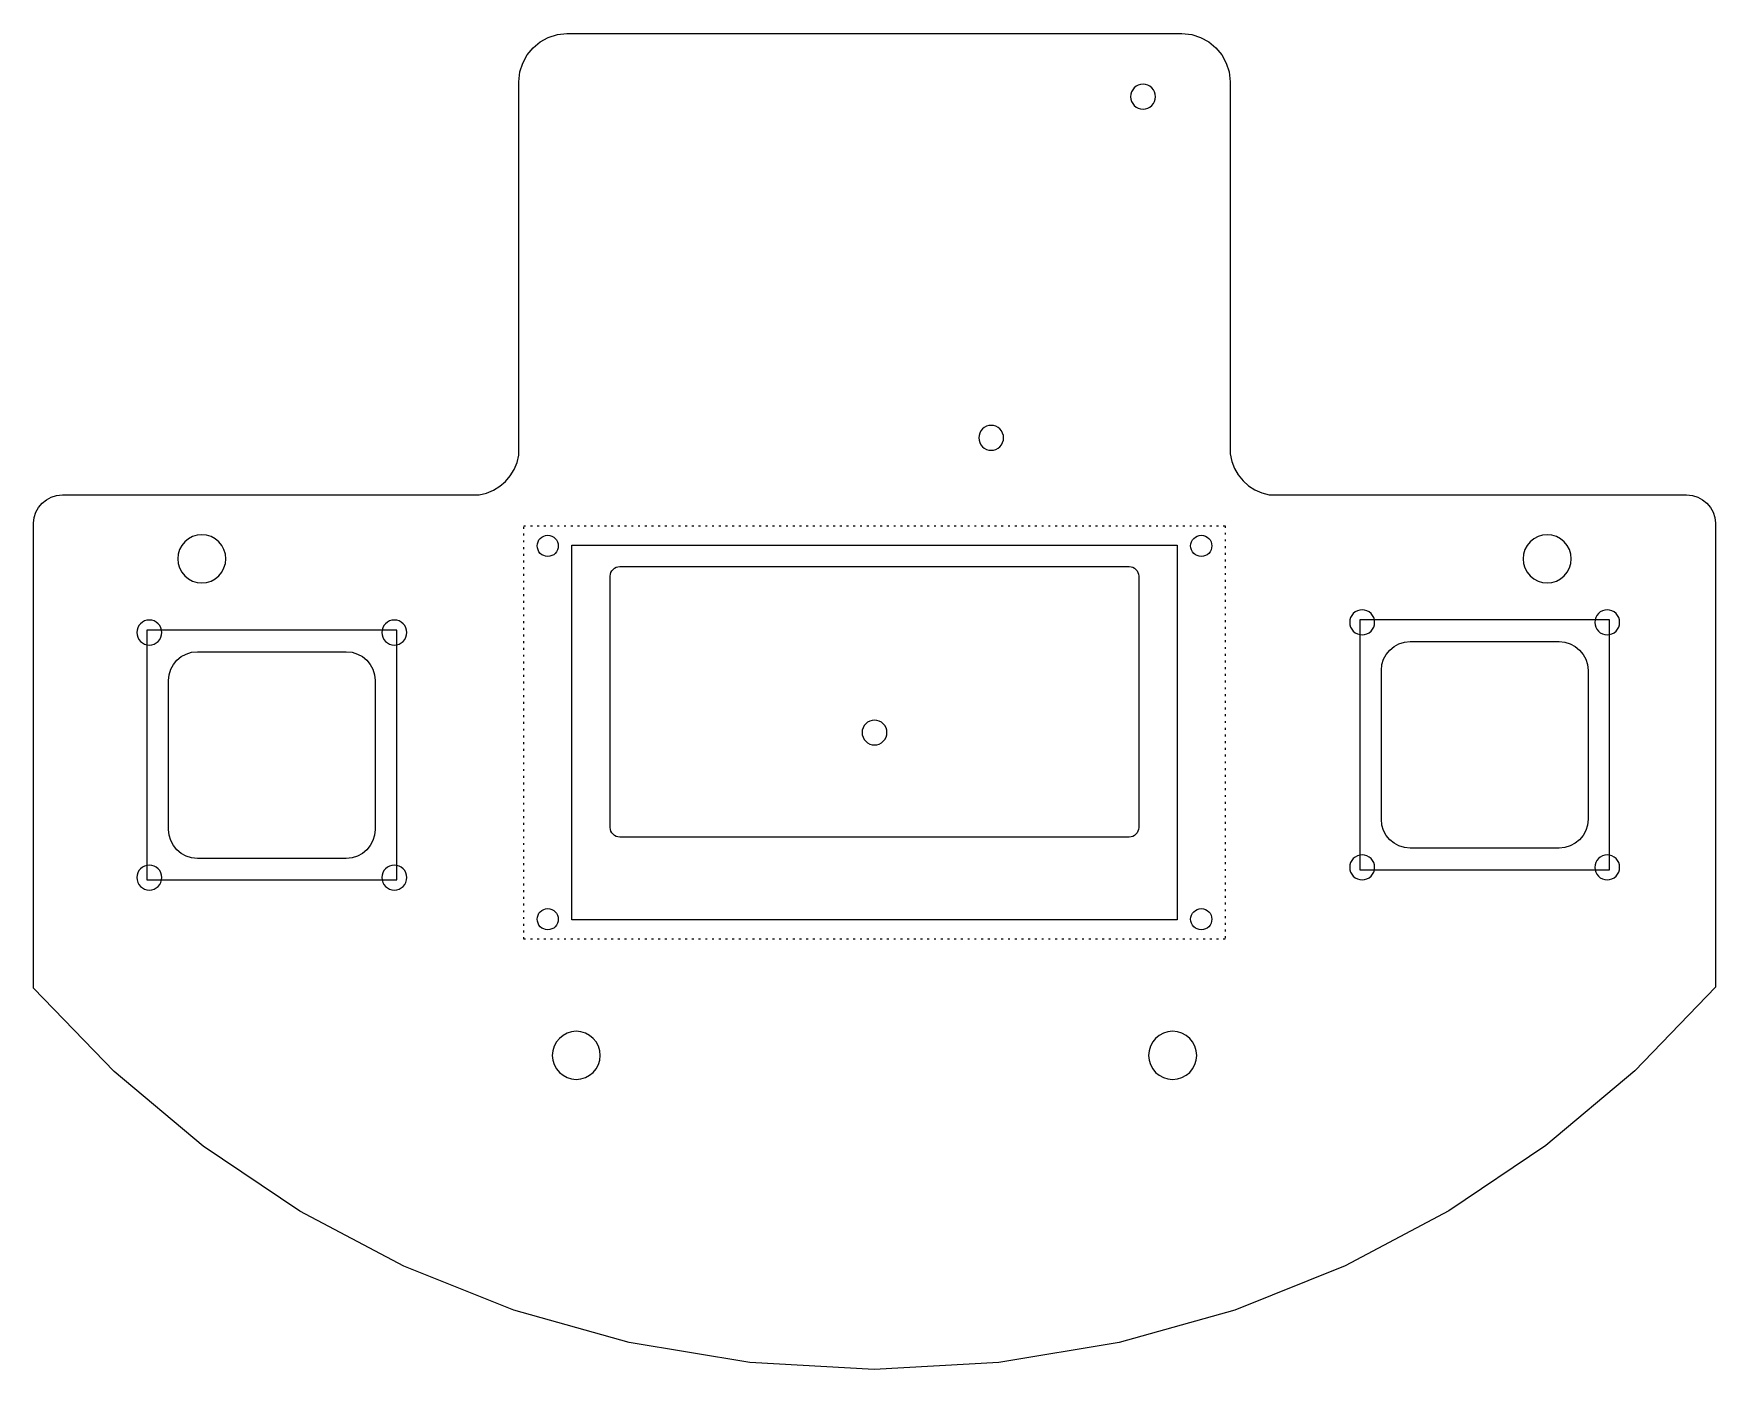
# Model space of a CAD drawing. Extents: x -81 to 94, y -631 to -492.
import ezdxf

# ---------------------------------------------------------------- set-up
doc = ezdxf.new("R2010")
doc.units = 0
doc.linetypes.add('NEW_LINE1', pattern=[0.7, 0.2, -0.5])
doc.layers.add('LAYER_1', color=7, linetype='CONTINUOUS')

msp = doc.modelspace()

# ---------------------------------------------------------------- linework, layer by layer
at = {"layer": 'LAYER_1', "color": 250}
for points in [[(93.94, -591.69), (85.56, -600.39), (76.3, -608.18), (66.22, -614.97), (55.41, -620.71), (43.95, -625.3), (31.91, -628.68), (19.37, -630.76), (6.4, -631.47), (-6.54, -630.76), (-19.07, -628.68), (-31.09, -625.32), (-42.55, -620.73), (-53.35, -615.01), (-63.42, -608.23), (-72.68, -600.46), (-81.06, -591.79), (-81.06, -543.42), (-81, -542.83), (-80.82, -542.27), (-80.54, -541.77), (-80.18, -541.34), (-79.73, -540.97), (-79.22, -540.7), (-78.66, -540.53), (-78.06, -540.47), (-34.71, -540.47), (-33.93, -540.28), (-33.21, -539.97), (-32.55, -539.57), (-31.96, -539.06), (-31.46, -538.47), (-31.05, -537.82), (-30.75, -537.09), (-30.56, -536.32), (-30.56, -497.47), (-30.45, -496.46), (-30.16, -495.53), (-29.7, -494.68), (-29.09, -493.94), (-28.35, -493.32), (-27.5, -492.86), (-26.56, -492.57), (-25.56, -492.47), (38.44, -492.47), (39.45, -492.57), (40.38, -492.86), (41.23, -493.32), (41.97, -493.94), (42.59, -494.68), (43.05, -495.53), (43.34, -496.46), (43.44, -497.47), (43.44, -536.19), (43.61, -536.98), (43.9, -537.72), (44.3, -538.39), (44.79, -539), (45.37, -539.52), (46.03, -539.94), (46.75, -540.26), (47.52, -540.47), (90.94, -540.47), (91.55, -540.53), (92.11, -540.7), (92.62, -540.97), (93.06, -541.34), (93.43, -541.77), (93.71, -542.27), (93.88, -542.83), (93.94, -543.42), (93.94, -591.69)], [(-63.56, -544.62), (-64.04, -544.67), (-64.51, -544.81), (-64.95, -545.04), (-65.32, -545.35), (-65.64, -545.73), (-65.87, -546.16), (-66.01, -546.63), (-66.06, -547.12), (-66.01, -547.61), (-65.87, -548.07), (-65.64, -548.51), (-65.32, -548.89), (-64.95, -549.2), (-64.51, -549.43), (-64.04, -549.57), (-63.56, -549.62), (-63.07, -549.57), (-62.6, -549.43), (-62.17, -549.2), (-61.79, -548.89), (-61.48, -548.51), (-61.25, -548.07), (-61.1, -547.61), (-61.06, -547.12), (-61.1, -546.63), (-61.25, -546.16), (-61.48, -545.73), (-61.79, -545.35), (-62.17, -545.04), (-62.6, -544.81), (-63.07, -544.67)], [(76.44, -544.62), (75.96, -544.67), (75.49, -544.81), (75.05, -545.04), (74.68, -545.35), (74.36, -545.73), (74.13, -546.16), (73.99, -546.63), (73.94, -547.12), (73.99, -547.61), (74.13, -548.07), (74.36, -548.51), (74.68, -548.89), (75.05, -549.2), (75.49, -549.43), (75.96, -549.57), (76.44, -549.62), (76.93, -549.57), (77.4, -549.43), (77.83, -549.2), (78.21, -548.89), (78.52, -548.51), (78.75, -548.07), (78.9, -547.61), (78.94, -547.12), (78.9, -546.63), (78.75, -546.16), (78.52, -545.73), (78.21, -545.35), (77.83, -545.04), (77.4, -544.81), (76.93, -544.67)], [(-24.59, -596.29), (-25.07, -596.34), (-25.54, -596.48), (-25.97, -596.71), (-26.35, -597.03), (-26.66, -597.4), (-26.9, -597.84), (-27.04, -598.31), (-27.09, -598.79), (-27.04, -599.28), (-26.9, -599.75), (-26.66, -600.18), (-26.35, -600.56), (-25.97, -600.87), (-25.54, -601.1), (-25.07, -601.24), (-24.59, -601.29), (-24.1, -601.24), (-23.63, -601.1), (-23.2, -600.87), (-22.82, -600.56), (-22.51, -600.18), (-22.28, -599.75), (-22.13, -599.28), (-22.09, -598.79), (-22.13, -598.31), (-22.28, -597.84), (-22.51, -597.4), (-22.82, -597.03), (-23.2, -596.71), (-23.63, -596.48), (-24.1, -596.34)], [(37.47, -596.29), (36.98, -596.34), (36.52, -596.48), (36.08, -596.71), (35.7, -597.03), (35.39, -597.4), (35.16, -597.84), (35.02, -598.31), (34.97, -598.79), (35.02, -599.28), (35.16, -599.75), (35.39, -600.18), (35.7, -600.56), (36.08, -600.87), (36.52, -601.1), (36.98, -601.24), (37.47, -601.29), (37.96, -601.24), (38.43, -601.1), (38.86, -600.87), (39.24, -600.56), (39.55, -600.18), (39.78, -599.75), (39.92, -599.28), (39.97, -598.79), (39.92, -598.31), (39.78, -597.84), (39.55, -597.4), (39.24, -597.03), (38.86, -596.71), (38.43, -596.48), (37.96, -596.34)]]:
    msp.add_lwpolyline(points, close=True, dxfattribs=at)
at = {"layer": 'LAYER_1'}
for points in [[(34.39, -497.73), (34.13, -497.76), (33.89, -497.83), (33.67, -497.95), (33.47, -498.11), (33.31, -498.31), (33.19, -498.53), (33.12, -498.78), (33.09, -499.03), (33.12, -499.28), (33.19, -499.52), (33.31, -499.75), (33.47, -499.95), (33.67, -500.11), (33.89, -500.23), (34.13, -500.3), (34.39, -500.33), (34.64, -500.3), (34.88, -500.23), (35.11, -500.11), (35.3, -499.95), (35.46, -499.75), (35.58, -499.52), (35.66, -499.28), (35.68, -499.03), (35.66, -498.78), (35.58, -498.53), (35.46, -498.31), (35.3, -498.11), (35.11, -497.95), (34.88, -497.83), (34.64, -497.76)], [(18.59, -533.23), (18.33, -533.26), (18.09, -533.33), (17.87, -533.45), (17.67, -533.61), (17.51, -533.81), (17.39, -534.03), (17.32, -534.28), (17.29, -534.53), (17.32, -534.78), (17.39, -535.02), (17.51, -535.25), (17.67, -535.45), (17.87, -535.61), (18.09, -535.73), (18.33, -535.8), (18.59, -535.83), (18.84, -535.8), (19.08, -535.73), (19.31, -535.61), (19.5, -535.45), (19.66, -535.25), (19.78, -535.02), (19.86, -534.78), (19.88, -534.53), (19.86, -534.28), (19.78, -534.03), (19.66, -533.81), (19.5, -533.61), (19.31, -533.45), (19.08, -533.33), (18.84, -533.26)], [(-28.66, -545.77), (-28.63, -545.55), (-28.57, -545.34), (-28.47, -545.16), (-28.33, -545), (-28.17, -544.86), (-27.98, -544.76), (-27.78, -544.7), (-27.56, -544.67), (-27.33, -544.7), (-27.13, -544.76), (-26.94, -544.86), (-26.78, -545), (-26.64, -545.16), (-26.54, -545.34), (-26.48, -545.55), (-26.46, -545.77), (-26.48, -545.99), (-26.54, -546.2), (-26.64, -546.39), (-26.78, -546.55), (-26.94, -546.69), (-27.13, -546.79), (-27.33, -546.85), (-27.56, -546.87), (-27.78, -546.85), (-27.98, -546.79), (-28.17, -546.69), (-28.33, -546.55), (-28.47, -546.39), (-28.57, -546.2), (-28.63, -545.99), (-28.66, -545.77)], [(39.34, -545.77), (39.37, -545.55), (39.43, -545.34), (39.53, -545.16), (39.67, -545), (39.83, -544.86), (40.02, -544.76), (40.22, -544.7), (40.44, -544.67), (40.67, -544.7), (40.87, -544.76), (41.06, -544.86), (41.22, -545), (41.36, -545.16), (41.46, -545.34), (41.52, -545.55), (41.54, -545.77), (41.52, -545.99), (41.46, -546.2), (41.36, -546.39), (41.22, -546.55), (41.06, -546.69), (40.87, -546.79), (40.67, -546.85), (40.44, -546.87), (40.22, -546.85), (40.02, -546.79), (39.83, -546.69), (39.67, -546.55), (39.53, -546.39), (39.43, -546.2), (39.37, -545.99), (39.34, -545.77)], [(-21.06, -575.08), (-21.06, -548.92), (-21.04, -548.72), (-20.98, -548.54), (-20.88, -548.37), (-20.76, -548.22), (-20.61, -548.1), (-20.44, -548), (-20.26, -547.95), (-20.06, -547.92), (32.94, -547.92), (33.14, -547.95), (33.33, -548), (33.5, -548.1), (33.65, -548.22), (33.77, -548.37), (33.86, -548.54), (33.92, -548.72), (33.94, -548.92), (33.94, -575.08), (33.92, -575.28), (33.86, -575.46), (33.77, -575.63), (33.65, -575.78), (33.5, -575.9), (33.33, -576), (33.14, -576.05), (32.94, -576.08), (-20.06, -576.08), (-20.26, -576.05), (-20.44, -576), (-20.61, -575.9), (-20.76, -575.78), (-20.88, -575.63), (-20.98, -575.46), (-21.04, -575.28), (-21.06, -575.08)], [(57.19, -552.43), (56.94, -552.46), (56.69, -552.53), (56.47, -552.65), (56.27, -552.81), (56.11, -553.01), (55.99, -553.23), (55.92, -553.48), (55.89, -553.73), (55.92, -553.98), (55.99, -554.23), (56.11, -554.45), (56.27, -554.65), (56.47, -554.81), (56.69, -554.93), (56.94, -555), (57.19, -555.03), (57.44, -555), (57.68, -554.93), (57.91, -554.81), (58.11, -554.65), (58.27, -554.45), (58.39, -554.23), (58.46, -553.98), (58.48, -553.73), (58.46, -553.48), (58.39, -553.23), (58.27, -553.01), (58.11, -552.81), (57.91, -552.65), (57.68, -552.53), (57.44, -552.46)], [(82.69, -552.43), (82.44, -552.46), (82.19, -552.53), (81.97, -552.65), (81.77, -552.81), (81.61, -553.01), (81.49, -553.23), (81.42, -553.48), (81.39, -553.73), (81.42, -553.98), (81.49, -554.23), (81.61, -554.45), (81.77, -554.65), (81.97, -554.81), (82.19, -554.93), (82.44, -555), (82.69, -555.03), (82.94, -555), (83.18, -554.93), (83.41, -554.81), (83.61, -554.65), (83.77, -554.45), (83.89, -554.23), (83.96, -553.98), (83.98, -553.73), (83.96, -553.48), (83.89, -553.23), (83.77, -553.01), (83.61, -552.81), (83.41, -552.65), (83.18, -552.53), (82.94, -552.46)], [(-69.02, -553.49), (-69.27, -553.52), (-69.51, -553.59), (-69.74, -553.71), (-69.93, -553.87), (-70.1, -554.07), (-70.22, -554.29), (-70.29, -554.54), (-70.31, -554.79), (-70.29, -555.04), (-70.22, -555.29), (-70.1, -555.51), (-69.93, -555.71), (-69.74, -555.87), (-69.51, -555.99), (-69.27, -556.06), (-69.02, -556.09), (-68.77, -556.06), (-68.52, -555.99), (-68.3, -555.87), (-68.1, -555.71), (-67.94, -555.51), (-67.82, -555.29), (-67.75, -555.04), (-67.72, -554.79), (-67.75, -554.54), (-67.82, -554.29), (-67.94, -554.07), (-68.1, -553.87), (-68.3, -553.71), (-68.52, -553.59), (-68.77, -553.52)], [(-43.52, -553.49), (-43.77, -553.52), (-44.01, -553.59), (-44.24, -553.71), (-44.43, -553.87), (-44.6, -554.07), (-44.72, -554.29), (-44.79, -554.54), (-44.81, -554.79), (-44.79, -555.04), (-44.72, -555.29), (-44.6, -555.51), (-44.43, -555.71), (-44.24, -555.87), (-44.01, -555.99), (-43.77, -556.06), (-43.52, -556.09), (-43.27, -556.06), (-43.02, -555.99), (-42.8, -555.87), (-42.6, -555.71), (-42.44, -555.51), (-42.32, -555.29), (-42.25, -555.04), (-42.22, -554.79), (-42.25, -554.54), (-42.32, -554.29), (-42.44, -554.07), (-42.6, -553.87), (-42.8, -553.71), (-43.02, -553.59), (-43.27, -553.52)], [(62.19, -555.73), (77.69, -555.73), (78.29, -555.79), (78.85, -555.97), (79.36, -556.24), (79.81, -556.61), (80.17, -557.06), (80.45, -557.57), (80.63, -558.13), (80.69, -558.73), (80.69, -574.23), (80.63, -574.83), (80.45, -575.4), (80.17, -575.9), (79.81, -576.35), (79.36, -576.72), (78.85, -576.99), (78.29, -577.17), (77.69, -577.23), (62.19, -577.23), (61.59, -577.17), (61.02, -576.99), (60.51, -576.72), (60.07, -576.35), (59.7, -575.9), (59.42, -575.4), (59.25, -574.83), (59.19, -574.23), (59.19, -558.73), (59.25, -558.13), (59.42, -557.57), (59.7, -557.06), (60.07, -556.61), (60.51, -556.24), (61.02, -555.97), (61.59, -555.79), (62.19, -555.73)], [(-64.02, -556.79), (-48.52, -556.79), (-47.92, -556.85), (-47.35, -557.03), (-46.84, -557.3), (-46.4, -557.67), (-46.03, -558.11), (-45.75, -558.62), (-45.58, -559.19), (-45.52, -559.79), (-45.52, -575.29), (-45.58, -575.89), (-45.75, -576.45), (-46.03, -576.96), (-46.4, -577.41), (-46.84, -577.77), (-47.35, -578.05), (-47.92, -578.23), (-48.52, -578.29), (-64.02, -578.29), (-64.62, -578.23), (-65.18, -578.05), (-65.69, -577.77), (-66.14, -577.41), (-66.5, -576.96), (-66.78, -576.45), (-66.96, -575.89), (-67.02, -575.29), (-67.02, -559.79), (-66.96, -559.19), (-66.78, -558.62), (-66.5, -558.11), (-66.14, -557.67), (-65.69, -557.3), (-65.18, -557.03), (-64.62, -556.85), (-64.02, -556.79)], [(6.44, -563.9), (6.19, -563.93), (5.95, -564), (5.72, -564.12), (5.53, -564.28), (5.37, -564.48), (5.25, -564.7), (5.17, -564.95), (5.15, -565.2), (5.17, -565.45), (5.25, -565.69), (5.37, -565.92), (5.53, -566.11), (5.72, -566.28), (5.95, -566.4), (6.19, -566.47), (6.44, -566.49), (6.7, -566.47), (6.94, -566.4), (7.16, -566.28), (7.36, -566.11), (7.52, -565.92), (7.64, -565.69), (7.72, -565.45), (7.74, -565.2), (7.72, -564.95), (7.64, -564.7), (7.52, -564.48), (7.36, -564.28), (7.16, -564.12), (6.94, -564), (6.7, -563.93)], [(-69.02, -578.99), (-69.27, -579.02), (-69.51, -579.09), (-69.74, -579.21), (-69.93, -579.37), (-70.1, -579.57), (-70.22, -579.79), (-70.29, -580.04), (-70.31, -580.29), (-70.29, -580.54), (-70.22, -580.79), (-70.1, -581.01), (-69.93, -581.21), (-69.74, -581.37), (-69.51, -581.49), (-69.27, -581.56), (-69.02, -581.59), (-68.77, -581.56), (-68.52, -581.49), (-68.3, -581.37), (-68.1, -581.21), (-67.94, -581.01), (-67.82, -580.79), (-67.75, -580.54), (-67.72, -580.29), (-67.75, -580.04), (-67.82, -579.79), (-67.94, -579.57), (-68.1, -579.37), (-68.3, -579.21), (-68.52, -579.09), (-68.77, -579.02)], [(-43.52, -578.99), (-43.77, -579.02), (-44.01, -579.09), (-44.24, -579.21), (-44.43, -579.37), (-44.6, -579.57), (-44.72, -579.79), (-44.79, -580.04), (-44.81, -580.29), (-44.79, -580.54), (-44.72, -580.79), (-44.6, -581.01), (-44.43, -581.21), (-44.24, -581.37), (-44.01, -581.49), (-43.77, -581.56), (-43.52, -581.59), (-43.27, -581.56), (-43.02, -581.49), (-42.8, -581.37), (-42.6, -581.21), (-42.44, -581.01), (-42.32, -580.79), (-42.25, -580.54), (-42.22, -580.29), (-42.25, -580.04), (-42.32, -579.79), (-42.44, -579.57), (-42.6, -579.37), (-42.8, -579.21), (-43.02, -579.09), (-43.27, -579.02)], [(57.19, -577.93), (56.94, -577.96), (56.69, -578.03), (56.47, -578.15), (56.27, -578.31), (56.11, -578.51), (55.99, -578.73), (55.92, -578.98), (55.89, -579.23), (55.92, -579.48), (55.99, -579.73), (56.11, -579.95), (56.27, -580.15), (56.47, -580.31), (56.69, -580.43), (56.94, -580.5), (57.19, -580.53), (57.44, -580.5), (57.68, -580.43), (57.91, -580.31), (58.11, -580.15), (58.27, -579.95), (58.39, -579.73), (58.46, -579.48), (58.48, -579.23), (58.46, -578.98), (58.39, -578.73), (58.27, -578.51), (58.11, -578.31), (57.91, -578.15), (57.68, -578.03), (57.44, -577.96)], [(82.69, -577.93), (82.44, -577.96), (82.19, -578.03), (81.97, -578.15), (81.77, -578.31), (81.61, -578.51), (81.49, -578.73), (81.42, -578.98), (81.39, -579.23), (81.42, -579.48), (81.49, -579.73), (81.61, -579.95), (81.77, -580.15), (81.97, -580.31), (82.19, -580.43), (82.44, -580.5), (82.69, -580.53), (82.94, -580.5), (83.18, -580.43), (83.41, -580.31), (83.61, -580.15), (83.77, -579.95), (83.89, -579.73), (83.96, -579.48), (83.98, -579.23), (83.96, -578.98), (83.89, -578.73), (83.77, -578.51), (83.61, -578.31), (83.41, -578.15), (83.18, -578.03), (82.94, -577.96)], [(-28.66, -584.62), (-28.63, -584.4), (-28.57, -584.19), (-28.47, -584.01), (-28.33, -583.85), (-28.17, -583.71), (-27.98, -583.61), (-27.78, -583.55), (-27.56, -583.52), (-27.33, -583.55), (-27.13, -583.61), (-26.94, -583.71), (-26.78, -583.85), (-26.64, -584.01), (-26.54, -584.19), (-26.48, -584.4), (-26.46, -584.62), (-26.48, -584.84), (-26.54, -585.05), (-26.64, -585.24), (-26.78, -585.4), (-26.94, -585.54), (-27.13, -585.64), (-27.33, -585.7), (-27.56, -585.72), (-27.78, -585.7), (-27.98, -585.64), (-28.17, -585.54), (-28.33, -585.4), (-28.47, -585.24), (-28.57, -585.05), (-28.63, -584.84), (-28.66, -584.62)], [(39.34, -584.62), (39.37, -584.4), (39.43, -584.19), (39.53, -584.01), (39.67, -583.85), (39.83, -583.71), (40.02, -583.61), (40.22, -583.55), (40.44, -583.52), (40.67, -583.55), (40.87, -583.61), (41.06, -583.71), (41.22, -583.85), (41.36, -584.01), (41.46, -584.19), (41.52, -584.4), (41.54, -584.62), (41.52, -584.84), (41.46, -585.05), (41.36, -585.24), (41.22, -585.4), (41.06, -585.54), (40.87, -585.64), (40.67, -585.7), (40.44, -585.72), (40.22, -585.7), (40.02, -585.64), (39.83, -585.54), (39.67, -585.4), (39.53, -585.24), (39.43, -585.05), (39.37, -584.84), (39.34, -584.62)]]:
    msp.add_lwpolyline(points, close=True, dxfattribs=at)
at = {"layer": 'LAYER_1', "color": 1, "linetype": 'NEW_LINE1'}
msp.add_lwpolyline([(-30.06, -586.7), (-30.06, -543.7), (42.94, -543.7), (42.94, -586.7), (-30.06, -586.7)], close=True, dxfattribs=at)
at = {"layer": 'LAYER_1', "color": 2}
for points in [[(-25.06, -584.7), (-25.06, -545.7), (37.94, -545.7), (37.94, -584.7), (-25.06, -584.7)], [(-69.27, -580.54), (-43.27, -580.54), (-43.27, -554.54), (-69.27, -554.54), (-69.27, -580.54)], [(56.94, -579.48), (82.94, -579.48), (82.94, -553.48), (56.94, -553.48), (56.94, -579.48)]]:
    msp.add_lwpolyline(points, close=True, dxfattribs=at)

doc.saveas('drawing.dxf')
